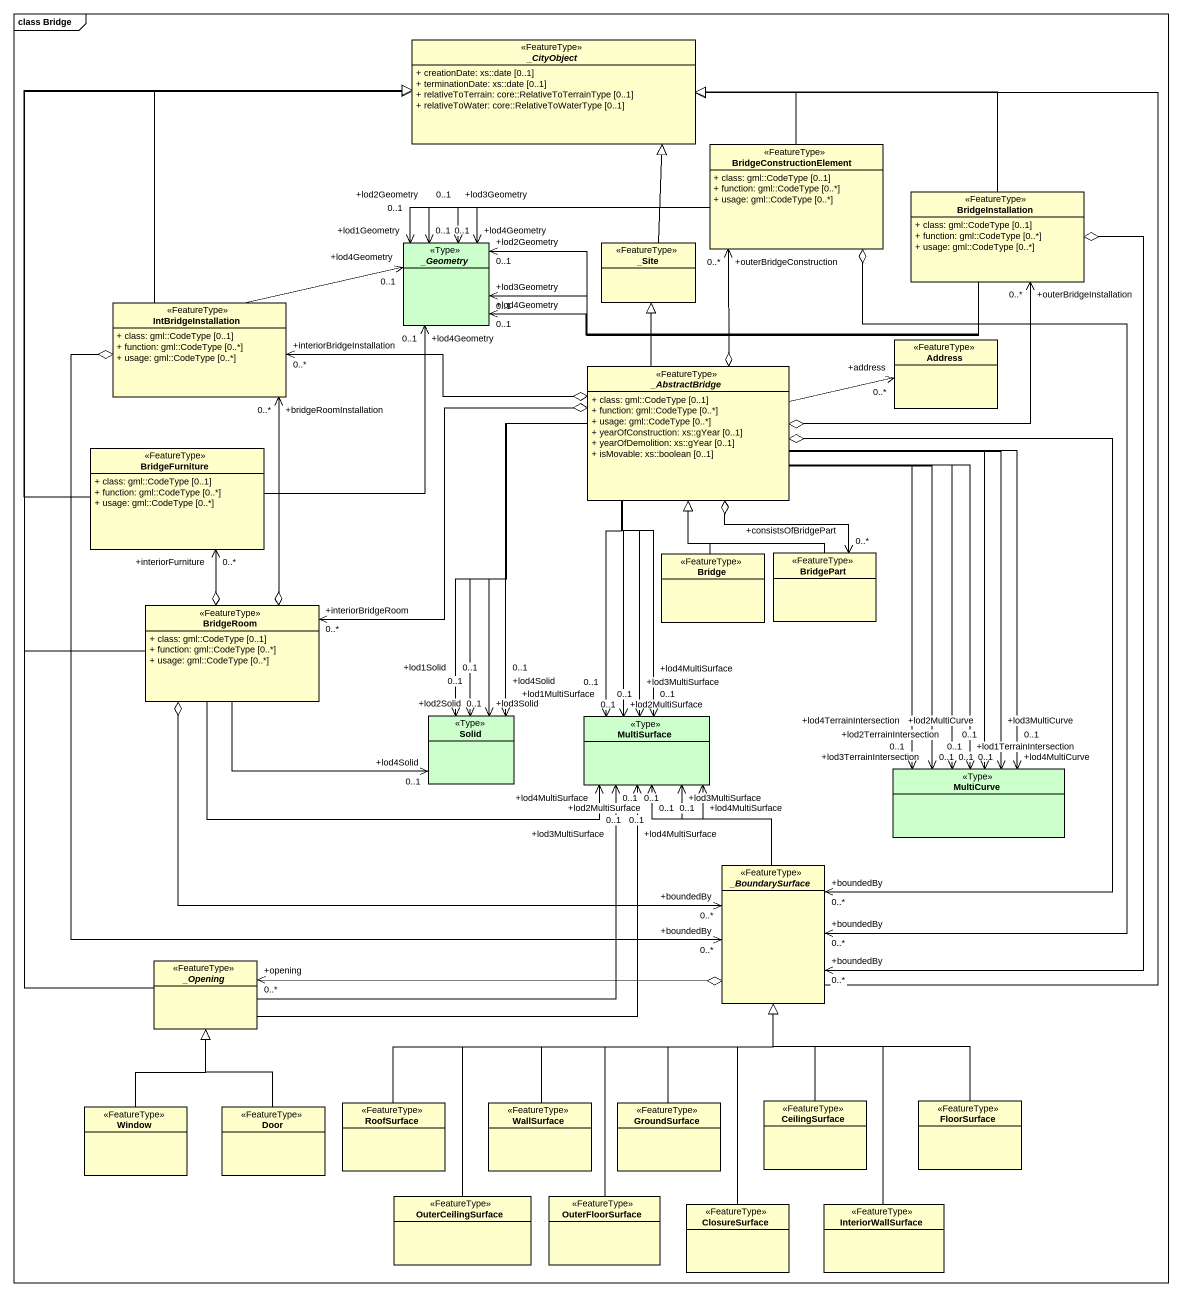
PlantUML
@startuml
mainframe class Bridge
hide circle
hide empty members
skinparam classAttributeIconSize 0
abstract class "_CityObject" as CityObject <<FeatureType>> #FFFFCC {
  + creationDate: xs::date [0..1]
  + terminationDate: xs::date [0..1]
  + relativeToTerrain: core::RelativeToTerrainType [0..1]
  + relativeToWater: core::RelativeToWaterType [0..1]
}
class BridgeConstructionElement <<FeatureType>> #FFFFCC {
  + class: gml::CodeType [0..1]
  + function: gml::CodeType [0..*]
  + usage: gml::CodeType [0..*]
}
class BridgeInstallation <<FeatureType>> #FFFFCC {
  + class: gml::CodeType [0..1]
  + function: gml::CodeType [0..*]
  + usage: gml::CodeType [0..*]
}
abstract class "_Geometry" as Geometry <<Type>> #CCFFCC
class "_Site" as Site <<FeatureType>> #FFFFCC
class IntBridgeInstallation <<FeatureType>> #FFFFCC {
  + class: gml::CodeType [0..1]
  + function: gml::CodeType [0..*]
  + usage: gml::CodeType [0..*]
}
class Address <<FeatureType>> #FFFFCC
abstract class "_AbstractBridge" as AbstractBridge <<FeatureType>> #FFFFCC {
  + class: gml::CodeType [0..1]
  + function: gml::CodeType [0..*]
  + usage: gml::CodeType [0..*]
  + yearOfConstruction: xs::gYear [0..1]
  + yearOfDemolition: xs::gYear [0..1]
  + isMovable: xs::boolean [0..1]
}
class BridgeFurniture <<FeatureType>> #FFFFCC {
  + class: gml::CodeType [0..1]
  + function: gml::CodeType [0..*]
  + usage: gml::CodeType [0..*]
}
class Bridge <<FeatureType>> #FFFFCC
class BridgePart <<FeatureType>> #FFFFCC
class BridgeRoom <<FeatureType>> #FFFFCC {
  + class: gml::CodeType [0..1]
  + function: gml::CodeType [0..*]
  + usage: gml::CodeType [0..*]
}
class Solid <<Type>> #CCFFCC
class MultiSurface <<Type>> #CCFFCC
class MultiCurve <<Type>> #CCFFCC
abstract class "_BoundarySurface" as BoundarySurface <<FeatureType>> #FFFFCC
abstract class "_Opening" as Opening <<FeatureType>> #FFFFCC
class Window <<FeatureType>> #FFFFCC
class Door <<FeatureType>> #FFFFCC
class RoofSurface <<FeatureType>> #FFFFCC
class WallSurface <<FeatureType>> #FFFFCC
class GroundSurface <<FeatureType>> #FFFFCC
class CeilingSurface <<FeatureType>> #FFFFCC
class FloorSurface <<FeatureType>> #FFFFCC
class OuterCeilingSurface <<FeatureType>> #FFFFCC
class OuterFloorSurface <<FeatureType>> #FFFFCC
class ClosureSurface <<FeatureType>> #FFFFCC
class InteriorWallSurface <<FeatureType>> #FFFFCC
BridgeConstructionElement -left-|> CityObject
BridgeConstructionElement "+outerBridgeConstruction\n0..*" <--o AbstractBridge
BridgeInstallation -left-|> CityObject
BridgeInstallation "+outerBridgeInstallation\n0..*" <--o AbstractBridge
Geometry "+lod3Geometry\n0..1" <-right- BridgeConstructionElement
Geometry "+lod2Geometry\n0..1" <-right- BridgeConstructionElement
Geometry "+lod4Geometry\n0..1" <-right- BridgeConstructionElement
Geometry "+lod1Geometry\n0..1" <-right- BridgeConstructionElement
Geometry "+lod4Geometry\n0..1" <-right- BridgeInstallation
Geometry "+lod2Geometry\n0..1" <-right- BridgeInstallation
Geometry "+lod3Geometry\n0..1" <-right- BridgeInstallation
Geometry "+lod4Geometry\n0..1" <-left- IntBridgeInstallation
Geometry "+lod4Geometry\n0..1" <-- BridgeFurniture
Site -up-|> CityObject
IntBridgeInstallation -up-|> CityObject
IntBridgeInstallation "+interiorBridgeInstallation\n0..*" <-right-o AbstractBridge
IntBridgeInstallation "+bridgeRoomInstallation\n0..*" <--o BridgeRoom
Address "+address\n0..*" <-left- AbstractBridge
AbstractBridge -up-|> Site
BridgeFurniture -up-|> CityObject
BridgeFurniture "+interiorFurniture\n0..*" <--o BridgeRoom
Bridge -up-|> AbstractBridge
BridgePart "+consistsOfBridgePart\n0..*" <-up-o AbstractBridge
BridgePart -up-|> AbstractBridge
BridgeRoom -up-|> CityObject
BridgeRoom "+interiorBridgeRoom\n0..*" <-right-o AbstractBridge
Solid "+lod3Solid\n0..1" <-up- AbstractBridge
Solid "+lod2Solid\n0..1" <-up- AbstractBridge
Solid "+lod4Solid\n0..1" <-up- AbstractBridge
Solid "+lod1Solid\n0..1" <-up- AbstractBridge
Solid "+lod4Solid\n0..1" <-left- BridgeRoom
MultiSurface "+lod2MultiSurface\n0..1" <-up- AbstractBridge
MultiSurface "+lod3MultiSurface\n0..1" <-up- AbstractBridge
MultiSurface "+lod1MultiSurface\n0..1" <-up- AbstractBridge
MultiSurface "+lod4MultiSurface\n0..1" <-up- AbstractBridge
MultiSurface "+lod4MultiSurface\n0..1" <-left- BridgeRoom
MultiSurface "+lod3MultiSurface\n0..1" <-- BoundarySurface
MultiSurface "+lod4MultiSurface\n0..1" <-- BoundarySurface
MultiSurface "+lod2MultiSurface\n0..1" <-- BoundarySurface
MultiSurface "+lod3MultiSurface\n0..1" <-left- Opening
MultiSurface "+lod4MultiSurface\n0..1" <-left- Opening
MultiCurve "+lod3TerrainIntersection\n0..1" <-up- AbstractBridge
MultiCurve "+lod4MultiCurve\n0..1" <-up- AbstractBridge
MultiCurve "+lod2TerrainIntersection\n0..1" <-up- AbstractBridge
MultiCurve "+lod3MultiCurve\n0..1" <-up- AbstractBridge
MultiCurve "+lod2MultiCurve\n0..1" <-up- AbstractBridge
MultiCurve "+lod1TerrainIntersection\n0..1" <-up- AbstractBridge
MultiCurve "+lod4TerrainIntersection\n0..1" <-up- AbstractBridge
BoundarySurface -up-|> CityObject
BoundarySurface "+boundedBy\n0..*" <-up-o BridgeConstructionElement
BoundarySurface "+boundedBy\n0..*" <-up-o BridgeInstallation
BoundarySurface "+boundedBy\n0..*" <-up-o IntBridgeInstallation
BoundarySurface "+boundedBy\n0..*" <-up-o AbstractBridge
BoundarySurface "+boundedBy\n0..*" <-left-o BridgeRoom
Opening -up-|> CityObject
Opening "+opening\n0..*" <-right-o BoundarySurface
Window -up-|> Opening
Door -up-|> Opening
RoofSurface -right-|> BoundarySurface
WallSurface -up-|> BoundarySurface
GroundSurface -up-|> BoundarySurface
CeilingSurface -up-|> BoundarySurface
FloorSurface -up-|> BoundarySurface
OuterCeilingSurface -up-|> BoundarySurface
OuterFloorSurface -up-|> BoundarySurface
ClosureSurface -up-|> BoundarySurface
InteriorWallSurface -up-|> BoundarySurface
@enduml
